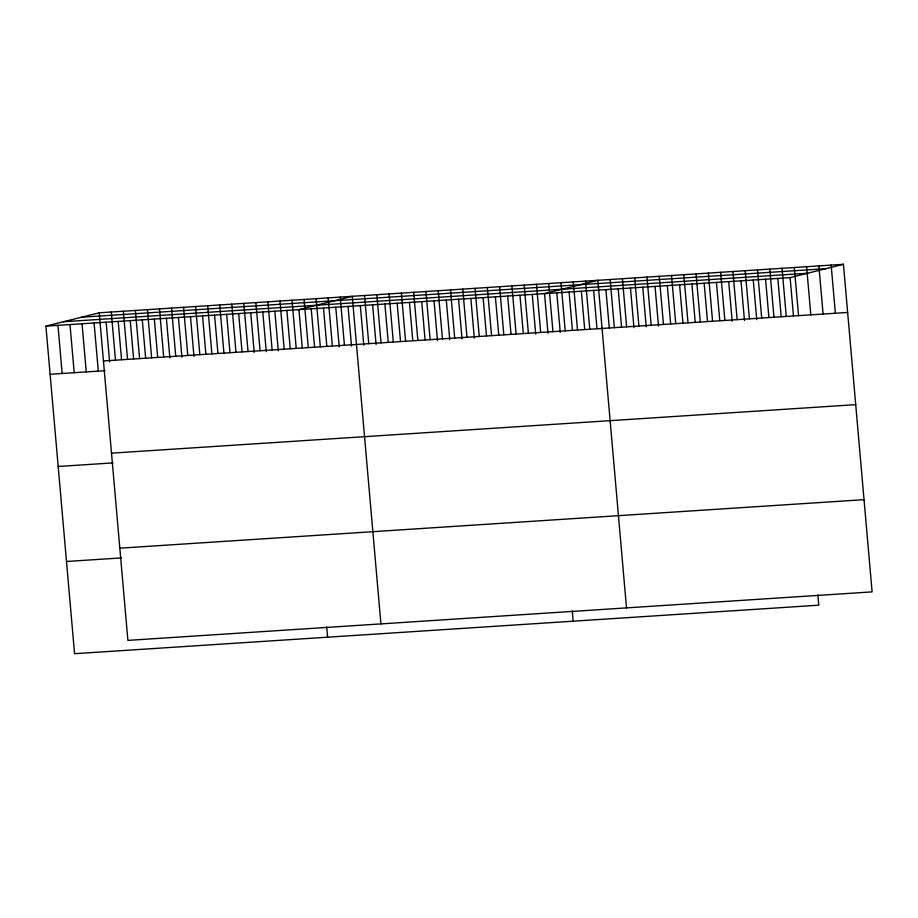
<?xml version="1.0" encoding="UTF-8"?>
<svg xmlns="http://www.w3.org/2000/svg" width="918" height="918" viewBox="0 0 918 918"><rect width="100%" height="100%" fill="white"/><g stroke="black" fill="none" stroke-linecap="round" stroke-linejoin="round"><path stroke-width="1.38" d="M817.869 594.944L818.764 605.191L74.565 653.696L45.9 326.119L99.236 312.809L843.435 264.304L872.1 591.88L127.889 640.385L99.236 312.809M45.9 326.119L790.111 277.615L843.435 264.304M81.633 317.203L825.844 268.687M63.503 321.736L807.702 273.22M103.447 360.958L847.658 312.441M50.111 374.269L105.008 370.688M111.514 453.171L855.725 404.654M58.178 466.482L113.075 462.901M119.822 548.184L864.033 499.667M66.486 561.483L121.383 557.914M831.157 265.095L835.369 313.245M818.879 265.899L823.09 314.048M806.601 266.702L810.812 314.84M794.322 267.505L798.534 315.643M790.111 277.615L793.45 315.838M782.044 268.297L786.256 316.446M777.833 278.406L781.172 316.641M769.766 269.1L773.977 317.249M765.555 279.21L768.894 317.444M757.488 269.903L761.699 318.053M753.265 280.013L756.742 319.659M745.209 270.707L749.421 318.844M740.987 280.816L744.464 320.462M732.931 271.498L737.143 319.648M728.708 281.608L732.185 321.266M720.641 272.302L724.853 320.451M716.43 282.411L719.781 320.646M708.363 273.105L712.575 321.254M704.152 283.214L707.503 321.449M696.085 273.908L700.296 322.046M691.874 284.018L695.213 322.241M683.807 274.7L688.018 322.849M679.595 284.809L682.935 323.044M671.528 275.503L675.74 323.652M667.317 285.613L670.656 323.847M659.25 276.307L663.462 324.456M655.039 286.416L658.504 326.062M646.972 277.11L651.183 325.247M642.761 287.219L646.226 326.865M634.694 277.902L638.905 326.051M630.471 288.011L633.948 327.669M622.415 278.705L626.627 326.854M618.193 288.814L621.543 327.049M610.126 279.508L614.349 327.657M605.914 289.618L609.265 327.852M626.512 607.888L597.847 280.311L544.523 293.622L547.989 333.268M593.636 290.421L596.987 328.644M585.569 281.103L589.781 329.252M581.358 291.213L584.697 329.447M573.291 281.906L577.502 330.055M569.08 292.016L572.419 330.25M561.013 282.71L565.224 330.859M556.801 292.819L560.267 332.465M548.735 283.513L552.946 331.65M572.281 610.952L573.176 621.199M536.456 284.316L540.668 332.454M532.245 294.414L535.71 334.072M524.178 285.108L528.389 333.257M519.955 295.217L523.306 333.452M511.9 285.911L516.111 334.06M507.677 296.021L511.028 334.255M499.621 286.714L503.833 334.852M495.399 296.824L498.749 335.059M487.332 287.518L491.555 335.655M483.12 297.616L486.471 335.85M475.054 288.309L479.265 336.458M470.842 298.419L474.308 338.065M462.775 289.113L466.987 337.262M458.564 299.222L462.029 338.868M450.497 289.916L454.708 338.054M446.286 300.025L449.751 339.671M438.219 290.719L442.43 338.857M434.007 300.817L437.473 340.475M425.941 291.511L430.152 339.66M421.729 301.62L425.068 339.855M413.662 292.314L417.874 340.463M409.451 302.424L412.79 340.658M401.384 293.117L405.595 341.266M397.161 303.227L400.512 341.462M389.106 293.921L393.317 342.058M384.883 304.03L388.234 342.253M376.828 294.712L381.039 342.862M372.605 304.822L376.082 344.479M364.538 295.516L368.749 343.665M360.326 305.625L363.792 345.271M380.924 623.896L352.26 296.319L298.935 309.63L302.274 347.865M348.048 306.428L351.514 346.075M340.211 297.099L344.422 345.248M335.77 307.232L339.235 346.878M328.162 297.891L332.373 346.029M323.492 308.023L326.831 346.258M316.113 298.671L320.325 346.82M311.213 308.827L314.553 347.061M304.065 299.463L308.276 347.601M326.693 626.96L327.588 637.207M292.016 300.243L296.227 348.392M286.886 310.41L290.226 348.645M279.967 301.035L284.178 349.173M274.838 311.202L278.303 350.848M267.918 301.815L272.13 349.965M262.789 311.982L266.254 351.628M255.87 302.596L260.081 350.745M250.729 312.774L254.206 352.42M243.821 303.388L248.032 351.537M238.68 313.554L242.031 351.789M231.772 304.168L235.983 352.317M226.631 314.346L229.982 352.569M219.723 304.96L223.935 353.097M214.582 315.126L217.933 353.361M207.675 305.74L211.886 353.889M202.534 315.907L205.884 354.141M195.626 306.532L199.837 354.669M190.485 316.699L193.962 356.345M183.577 307.312L187.788 355.461M178.436 317.479L181.913 357.136M171.528 308.104L175.74 356.241M166.387 318.271L169.864 357.917M159.48 308.884L163.691 357.033M154.339 319.051L157.689 357.286M147.431 309.676L151.642 357.813M142.29 319.843L145.641 358.077M135.382 310.456L139.593 358.605M130.241 320.623L133.592 358.858M123.333 311.236L127.545 359.386M118.192 321.415L121.543 359.638M111.285 312.028L115.496 360.177M106.144 322.195L109.609 361.841M94.095 322.975L98.306 371.124M82.046 323.767L86.258 371.916M69.998 324.547L74.209 372.697M57.949 325.339L62.16 373.477"/></g></svg>
